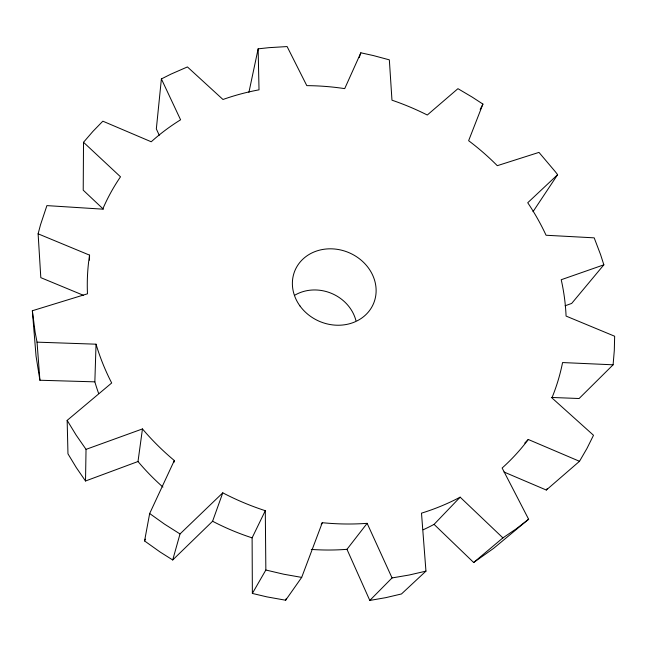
<?xml version="1.0" encoding="UTF-8"?>
<svg xmlns="http://www.w3.org/2000/svg" width="647" height="647" viewBox="0 0 647 647"><rect width="100%" height="100%" fill="white"/><g stroke="black" fill="none" stroke-linecap="round" stroke-linejoin="round"><path stroke-width="0.97" d="M533.023 211.674L557.625 174.682L555.409 171.811L538.975 152.393L497.292 165.681A243.628 214.578 22.8 0 0 468.622 140.698L482.921 104.094L472.164 97.082L457.939 88.671L427.287 115.02A243.628 214.578 22.8 0 0 391.969 100.18L389.34 59.847L373.376 55.569L360.832 52.795L344.705 88.631A243.628 214.578 22.8 0 0 306.799 85.639L287.106 46.56L268.958 47.668L258.137 48.84L259.018 89.836A243.628 214.578 22.8 0 0 222.972 99.492L187.428 66.932L171.002 74.106L161.394 78.918L180.586 119.8A243.628 214.578 22.8 0 0 151.228 141.774L102.841 121.183L92.877 131.438L83.52 142.291L83.22 190.169L103.407 209.216M86.035 449.366L142.461 428.929L138.005 461.521L85.517 480.996L86.035 449.366L76.12 435.075L67.159 420.388L111.68 382.992A243.628 214.578 22.8 0 1 96.039 344.188L37.041 342.15L35.14 332.323L32.35 310.738L87.474 293.803A243.628 214.578 22.8 0 1 89.553 255.136L38.116 233.826L40.494 224.841L46.907 205.609L102.711 209.151A243.628 214.578 22.8 0 1 120.504 176.809L83.52 142.291M89.472 260.191L89.553 255.136M98.619 393.416A227.776 204.242 22.8 0 1 94.85 381.843L96.039 344.188M161.394 78.918L156.331 128.907L159.251 135.255M551.373 397.436L579.105 398.52L613.097 364.803L614.302 350.528L614.65 336.23L566.076 316.084A243.628 214.578 22.8 0 0 561.224 279.73L603.853 264.825L600.57 254.603L594.189 237.845L546.06 235.249A243.628 214.578 22.8 0 0 527.734 202.746L557.625 174.682M367.14 523.334L346.97 549.319L369.801 600.44L392.05 577.933L367.14 523.334A243.628 214.578 22.8 0 1 322.287 522.695L301.68 577.399L285.65 600.222L266.863 596.866L252.362 593.436L265.852 570.015L265.294 510.701A243.628 214.578 22.8 0 1 222.778 492.836L212.596 521.247L172.717 559.97L160.116 552.02L144.572 540.949L149.667 513.532L174.318 460.527A243.628 214.578 22.8 0 1 142.461 428.929M248.925 92.303L258.137 48.84M173.881 462.5L174.318 460.527M172.717 559.97L180.02 533.953L222.778 492.836M359.247 57.534L360.832 52.795M285.65 600.222L286.362 598.362M144.572 540.949L145.405 539.137M252.362 593.436L252.112 537.851L265.294 510.701M480.195 109.44L482.921 104.094M504.005 472.019L546.311 490.038L579.51 461.295L586.95 448.46L593.509 435.269L551.915 397.889A243.628 214.578 22.8 0 0 562.567 362.555L613.097 364.803M546.311 490.038L547.249 488.542M321.179 524.385L322.287 522.695M603.853 264.825L571.681 303.427L565.106 305.788M423.178 529.78A227.776 204.242 22.8 0 0 434.08 524.369L460.154 497.171L502.905 537.883L516.128 528.914L528.623 519.25L502.137 468.024A243.628 214.578 22.8 0 0 528.284 439.483L579.51 461.295M524.741 443.074L528.284 439.483M460.154 497.171A243.628 214.578 22.8 0 1 421.496 513.16L425.952 571.139L401.48 593.962L385.814 597.65L369.801 600.44M434.08 524.369L473.669 562.494L502.905 537.883M528.623 519.25L493.596 548.373L473.669 562.494M425.952 571.139L409.195 575.013L392.05 577.933M32.35 310.738L36.054 356.133L39.912 380.25L94.85 381.843M301.68 577.399L283.701 574.212L265.852 570.015M83.293 295.25L40.81 277.652L38.116 233.826M180.02 533.953L164.532 524.143L149.667 513.532M85.517 480.996L76.306 467.611L67.967 453.838L67.159 420.388M37.041 342.15L39.912 380.25M346.97 549.319A227.776 204.242 22.8 0 1 311.28 549.408M252.112 537.851A227.776 204.242 22.8 0 1 212.596 521.247M162.931 487.078A227.776 204.242 22.8 0 1 138.005 461.521M294.886 295.145A39.871 35.625 22.8 0 1 355.939 320.629M299.941 305.918A42.629 37.389 22.8 0 0 372.203 306.354A42.629 37.389 22.8 0 0 330.609 248.812A42.629 37.389 22.8 0 0 299.941 305.918"/></g></svg>
